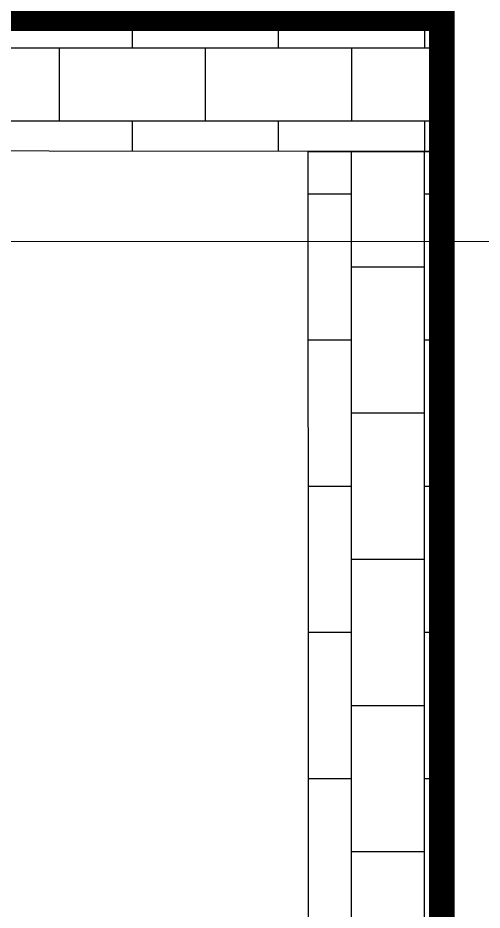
# Model space of a CAD drawing. Header units: metres. Extents: x -22 to 564, y 0 to 143.
# Drawn here: x 212.142 to 213.046, y 39.572 to 41.308 of the extents above; entities that cross this region are included whole.
import ezdxf

# ---------------------------------------------------------------- set-up
doc = ezdxf.new("R2010")
doc.units = ezdxf.units.M
doc.linetypes.add('EJES630', pattern=[6.3, 5.5, -0.4, 0, -0.4])
doc.linetypes.add('XREF 2N NEURO-ONCOLOGIA$0$DASHED2', pattern=[0.375, 0.25, -0.125])
doc.layers.add('EJES', color=11, linetype='EJES630', lineweight=0)
for name, color, linetype in [('XREF 2N NEURO-ONCOLOGIA$0$HATCH', 251, 'Continuous'), ('XREF 2N NEURO-ONCOLOGIA$0$LOSA BLINDADA', 20, 'XREF 2N NEURO-ONCOLOGIA$0$DASHED2'), ('XREF 2N NEURO-ONCOLOGIA$0$TABIQUES BLINDADOS', 30, 'Continuous')]:
    doc.layers.add(name, color=color, linetype=linetype)

# ---------------------------------------------------------------- blocks, each defined once
blk = doc.blocks.new('XREF 2N NEURO-ONCOLOGIA')
at = {"layer": 'XREF 2N NEURO-ONCOLOGIA$0$HATCH'}
h = blk.add_hatch(dxfattribs=at)
h.set_pattern_fill('AR-B816', color=256, scale=0.0007, angle=90)
h.paths.add_polyline_path([(7.8569, 39.4276), (7.8566, 34.0742), (7.5966, 34.0742), (7.6017, 39.4276)])
h = blk.add_hatch(dxfattribs=at)
h.set_pattern_fill('AR-B816', color=256, scale=0.0007)
h.paths.add_polyline_path([(5.4507, 34.3327), (7.5969, 34.3344), (7.5969, 34.0744), (5.4507, 34.0775)])
at = {"layer": 'XREF 2N NEURO-ONCOLOGIA$0$LOSA BLINDADA', "const_width": 0.05, "elevation": 0}
blk.add_lwpolyline([(0.1688, 39.6876), (7.8566, 39.6876), (7.8566, 34.0742), (0.1688, 34.0742)], close=True, dxfattribs=at)
at = {"layer": 'XREF 2N NEURO-ONCOLOGIA$0$TABIQUES BLINDADOS', "elevation": 0}
for points in [[(7.8569, 39.4276), (7.8566, 34.0742), (7.5966, 34.0742), (7.6017, 39.4276)], [(5.4507, 34.3327), (7.5969, 34.3344), (7.5969, 34.0744), (5.4507, 34.0775)]]:
    blk.add_lwpolyline(points, close=True, dxfattribs=at)

msp = doc.modelspace()

# ---------------------------------------------------------------- block references
at = {"rotation": 90}
msp.add_blockref('XREF 2N NEURO-ONCOLOGIA', (247.0412, 33.4511), dxfattribs=at)

# ---------------------------------------------------------------- next in the draw order: linework, layer by layer
at = {"layer": 'EJES'}
msp.add_line((192.0378, 40.8728), (248.5467, 40.8728), dxfattribs=at)

doc.saveas('drawing.dxf')
